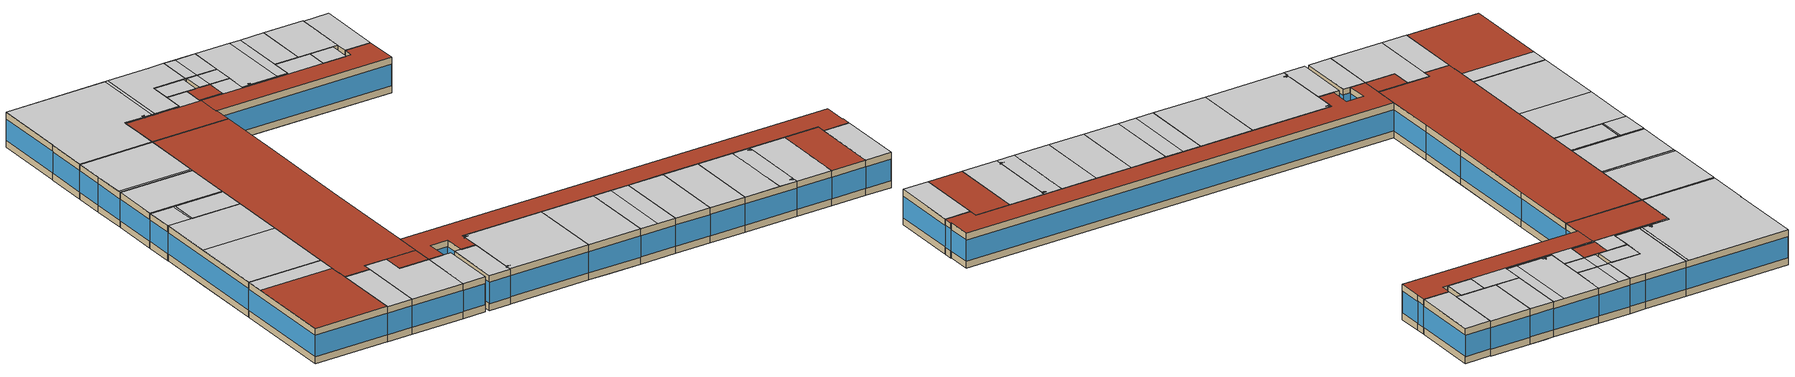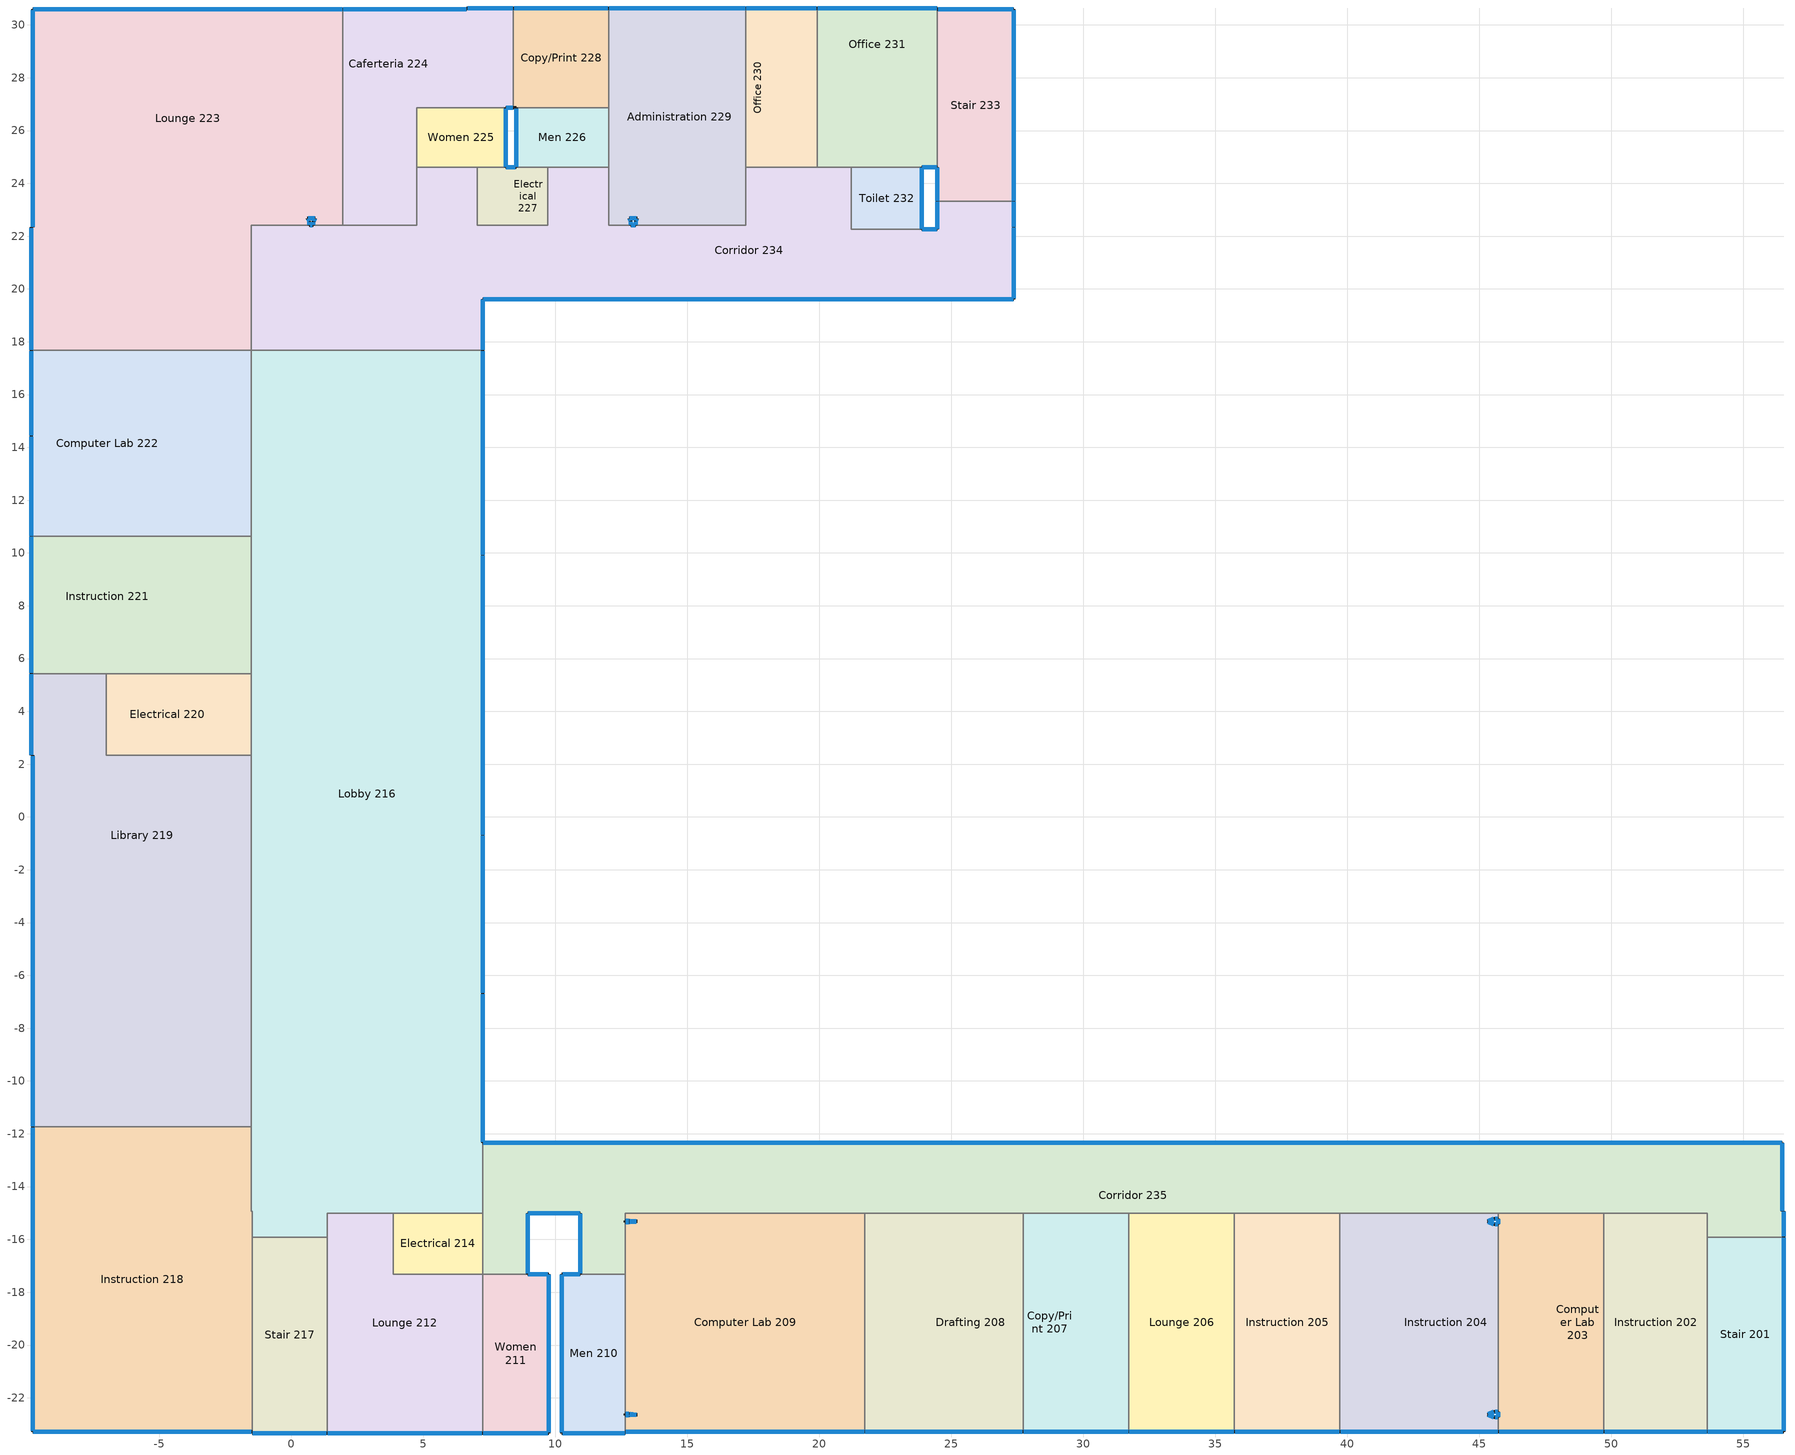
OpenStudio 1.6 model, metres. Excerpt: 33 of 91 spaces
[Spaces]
Stair 201
 floor to Stair 132: 56.52,-15.92 56.52,-23.28 53.63,-23.28 53.63,-15.92 z3.8
 wall outside: 53.63,-23.28 56.52,-23.28 56.52,-15.92 z3.8:7.6
 wall to Instruction 202: 53.63,-15.92 53.63,-23.28 z3.8:7.6
 wall to Corridor 235: 56.52,-15.92 53.63,-15.92 z3.8:7.6
 window: 53.65,-23.28 56.5,-23.28 z4.56:6.88; 56.52,-23.26 56.52,-15.94 z4.56:6.86
 ceiling to Stair 301: 56.52,-23.28 56.52,-15.92 53.63,-15.92 53.63,-23.28 z7.6
Instruction 202
 floor ground: 49.72,-15 53.63,-15 53.63,-15.92 53.63,-23.28 49.72,-23.28 z3.8
 wall outside: 49.72,-23.28 53.63,-23.28 z3.8:7.6
 wall to Corridor 235: 53.63,-15.92 53.63,-15 49.72,-15 z3.8:7.6
 wall to Computer Lab 203: 49.72,-15 49.72,-23.28 z3.8:7.6
 window: 49.74,-23.28 53.6,-23.28 z4.56:6.87
 roof outside: 49.72,-23.28 53.63,-23.28 53.63,-15.92 53.63,-15 49.72,-15 z7.6
Computer Lab 203
 floor to Conference 103: 49.72,-15 49.72,-23.28 47.72,-23.28 47.72,-15 z3.8
 floor to Instruction 104: 47.72,-15 47.72,-23.28 45.72,-23.28 45.72,-15 z3.8
 wall outside: 45.72,-22.53 45.72,-22.74 / 45.72,-15.21 45.72,-15.43 / 45.72,-23.28 49.72,-23.28 z3.8:7.6
 wall to Instruction 204: 45.72,-15.43 45.72,-22.53 / 45.72,-15 45.72,-15.21 / 45.72,-22.74 45.72,-23.28 z3.8:7.6
 wall to Corridor 235: 49.72,-15 45.72,-15 z3.8:7.6
 window: 45.72,-15.24 45.72,-15.4 / 45.72,-22.55 45.72,-22.72 z4.56:7.54; 45.74,-23.28 49.69,-23.28 z4.56:6.87
 ceiling to Instruction 302: 49.72,-23.28 49.72,-15 45.72,-15 45.72,-23.28 z7.6
Instruction 204
 floor to Instruction 104: 45.72,-15 45.72,-15.21 45.56,-15.21 45.31,-15.32 45.56,-15.43 45.72,-15.43 45.72,-22.53 45.56,-22.53 45.31,-22.64 45.56,-22.74 45.72,-22.74 45.72,-23.28 41.72,-23.28 41.72,-15 z3.8
 floor to Instruction 105: 41.72,-15 41.72,-23.28 39.72,-23.28 39.72,-15 z3.8
 wall outside: 45.72,-15.43 45.56,-15.43 45.31,-15.32 45.56,-15.21 45.72,-15.21 / 45.72,-22.74 45.56,-22.74 45.31,-22.64 45.56,-22.53 45.72,-22.53 / 39.72,-23.28 45.72,-23.28 z3.8:7.6
 wall to Instruction 205: 39.72,-15 39.72,-23.28 z3.8:7.6
 wall to Corridor 235: 45.72,-15 39.72,-15 z3.8:7.6
 window: 45.33,-22.63 45.54,-22.54 / 45.54,-15.42 45.33,-15.33 / 45.54,-22.73 45.33,-22.64 / 45.33,-15.31 45.54,-15.22 z4.56:7.36; 45.59,-22.53 45.69,-22.53 / 45.59,-15.21 45.69,-15.21 / 45.69,-15.43 45.59,-15.43 / 45.69,-22.74 45.59,-22.74 z4.16:7.57; 39.74,-23.28 45.69,-23.28 z4.56:6.86
 ceiling to Instruction 303: 43.72,-23.28 43.72,-15 39.72,-15 39.72,-23.28 z7.6
 ceiling to Instruction 302: 45.72,-23.28 45.72,-22.74 45.56,-22.74 45.31,-22.64 45.56,-22.53 45.72,-22.53 45.72,-15.43 45.56,-15.43 45.31,-15.32 45.56,-15.21 45.72,-15.21 45.72,-15 43.72,-15 43.72,-23.28 z7.6
Instruction 205
 floor to Instruction 105: 35.72,-15 39.72,-15 39.72,-23.28 35.72,-23.28 z3.8
 wall outside: 35.72,-23.28 39.72,-23.28 z3.8:7.6
 wall to Corridor 235: 39.72,-15 35.72,-15 z3.8:7.6
 wall to Lounge 206: 35.72,-15 35.72,-23.28 z3.8:7.6
 window: 35.74,-23.28 39.69,-23.28 z4.56:6.87
 ceiling to Instruction 303: 35.72,-23.28 39.72,-23.28 39.72,-15 35.72,-15 z7.6
Corridor 235
 floor to Lobby 102: 7.29,-12.34 7.29,-15 7.24,-15 7.24,-12.34 z3.8
 floor ground: 56.47,-12.34 56.47,-14.93 56.52,-14.93 56.52,-15.92 53.63,-15.92 53.63,-15 12.65,-15 12.65,-17.32 10.95,-17.32 10.95,-15 8.94,-15 8.94,-17.32 7.24,-17.32 7.24,-15 7.29,-15 7.29,-12.34 z3.8
 wall outside: 12.65,-15.35 12.65,-15.29 / 8.94,-17.32 8.94,-15 10.95,-15 10.95,-17.32 / 56.52,-15.92 56.52,-14.93 56.47,-14.93 56.47,-12.34 7.24,-12.34 z3.8:7.6
 wall to Lounge 206: 31.72,-15 35.72,-15 z3.8:7.6
 wall to Copy/Print 207: 27.72,-15 31.72,-15 z3.8:7.6
 wall to Drafting 208: 21.72,-15 27.72,-15 z3.8:7.6
 wall to Computer Lab 209: 12.65,-15.29 12.65,-15 21.72,-15 / 12.65,-17.32 12.65,-15.35 z3.8:7.6
 wall to Men 210: 10.95,-17.32 12.65,-17.32 z3.8:7.6
 wall to Women 211: 7.24,-17.32 8.94,-17.32 z3.8:7.6
 wall to Electrical 214: 7.24,-15 7.24,-17.32 z3.8:7.6
 wall to Lobby 216: 7.24,-12.34 7.24,-15 z3.8:7.6
 window: 56.52,-15.89 56.52,-14.96 z4.56:6.97; 10.95,-15.03 10.95,-17.29 / 8.94,-17.29 8.94,-15.03 / 56.47,-14.91 56.47,-12.36 z4.56:6.89; 56.44,-12.34 7.27,-12.34 z4.56:6.84; 8.97,-15 10.92,-15 z4.56:6.9
 roof outside: 56.52,-15.92 56.52,-14.93 56.47,-14.93 56.47,-12.34 7.24,-12.34 7.24,-15 7.24,-17.32 8.94,-17.32 8.94,-15 10.95,-15 10.95,-17.32 12.65,-17.32 12.65,-15.35 12.65,-15.29 12.65,-15 21.72,-15 27.72,-15 31.72,-15 35.72,-15 39.72,-15 45.72,-15 49.72,-15 53.63,-15 53.63,-15.92 z7.6
Men 210
 floor to Women 109: 10.24,-17.32 10.95,-17.32 12.65,-17.32 12.65,-22.61 12.65,-22.66 12.65,-23.28 12.65,-23.33 10.24,-23.33 z3.8
 wall outside: 10.95,-17.32 10.24,-17.32 10.24,-23.33 12.65,-23.33 12.65,-23.28 / 12.65,-22.66 12.65,-22.61 z3.8:7.6
 wall to Computer Lab 209: 12.65,-22.61 12.65,-17.32 / 12.65,-23.28 12.65,-22.66 z3.8:7.6
 window: 10.92,-17.32 10.27,-17.32 z4.56:7.02; 10.24,-17.34 10.24,-23.31 z4.56:6.86; 10.27,-23.33 12.62,-23.33 z4.56:6.89
 ceiling to Men 307: 10.24,-23.33 12.65,-23.33 12.65,-23.28 12.65,-22.66 12.65,-22.61 12.65,-17.32 10.95,-17.32 10.24,-17.32 z7.6
Women 211
 floor to Men 110: 7.24,-17.32 8.94,-17.32 9.74,-17.32 9.74,-23.33 7.24,-23.33 z3.8
 wall outside: 7.24,-23.33 9.74,-23.33 9.74,-17.32 8.94,-17.32 z3.8:7.6
 wall to Lounge 212: 7.24,-17.32 7.24,-23.33 z3.8:7.6
 window: 7.27,-23.33 9.72,-23.33 z4.56:6.89; 9.72,-17.32 8.97,-17.32 z4.56:7; 9.74,-23.31 9.74,-17.34 z4.56:6.86
 ceiling to Women 308: 7.24,-23.33 9.74,-23.33 9.74,-17.32 8.94,-17.32 7.24,-17.32 z7.6
Lounge 212
 floor to Lounge 111: 1.35,-15.92 1.35,-15 3.85,-15 3.85,-17.32 7.24,-17.32 7.24,-23.33 1.35,-23.33 z3.8
 wall outside: 1.35,-23.33 7.24,-23.33 z3.8:7.6
 wall to Lobby 216: 3.85,-15 1.35,-15 1.35,-15.92 z3.8:7.6
 wall to Electrical 214: 7.24,-17.32 3.85,-17.32 3.85,-15 z3.8:7.6
 wall to Stair 217: 1.35,-15.92 1.35,-23.33 z3.8:7.6
 window: 1.38,-23.33 7.22,-23.33 z4.56:6.86
 ceiling to Lounge 309: 1.35,-23.33 7.24,-23.33 7.24,-17.32 3.85,-17.32 3.85,-15 1.35,-15 1.35,-15.92 z7.6
Electrical 214
 floor ground: 7.24,-17.32 3.85,-17.32 3.85,-15 7.24,-15 z3.8
 wall to Lobby 216: 7.24,-15 3.85,-15 z3.8:7.6
 roof outside: 7.24,-15 3.85,-15 3.85,-17.32 7.24,-17.32 z7.6
Lobby 216
 floor to Lobby 102: 7.24,17.67 7.24,-15 1.35,-15 1.35,-15.92 -1.49,-15.92 -1.49,-14.93 -1.52,-14.93 -1.52,17.67 z3.8
 wall outside: 7.24,-12.34 7.24,-6.68 7.24,-0.69 7.24,9.91 7.24,17.67 z3.8:7.6
 wall to Stair 217: -1.49,-15.92 1.35,-15.92 z3.8:7.6
 wall to Instruction 218: -1.52,-11.74 -1.52,-14.93 -1.49,-14.93 -1.49,-15.92 z3.8:7.6
 wall to Library 219: -1.52,2.33 -1.52,-11.74 z3.8:7.6
 wall to Electrical 220: -1.52,5.43 -1.52,2.33 z3.8:7.6
 wall to Instruction 221: -1.52,10.63 -1.52,5.43 z3.8:7.6
 wall to Computer Lab 222: -1.52,17.67 -1.52,10.63 z3.8:7.6
 wall to Corridor 234: 7.24,17.67 6.45,17.67 -1.52,17.67 z3.8:7.6
 window: 7.24,-6.66 7.24,-0.71 / 7.24,-12.31 7.24,-6.71 / 7.24,9.94 7.24,17.65 z4.56:6.86; 7.24,-0.66 7.24,9.89 z4.56:6.85
 roof outside: 7.24,-12.34 7.24,-6.68 7.24,-0.69 7.24,9.91 7.24,17.67 6.45,17.67 -1.52,17.67 -1.52,10.63 -1.52,5.43 -1.52,2.33 -1.52,-11.74 -1.52,-14.93 -1.49,-14.93 -1.49,-15.92 1.35,-15.92 1.35,-15 3.85,-15 7.24,-15 z7.6
Stair 217
 floor to Stair 114: 1.35,-15.92 1.35,-23.33 -1.49,-23.33 -1.49,-23.28 -1.49,-15.92 z3.8
 wall outside: -1.49,-23.28 -1.49,-23.33 1.35,-23.33 z3.8:7.6
 wall to Instruction 218: -1.49,-15.92 -1.49,-23.28 z3.8:7.6
 window: -1.46,-23.33 1.33,-23.33 z4.56:6.88
 ceiling to Stair 312: -1.49,-15.92 -1.49,-23.28 -1.49,-23.33 1.35,-23.33 1.35,-15.92 z7.6
Instruction 218
 floor to Instruction 115: -1.52,-11.74 -1.52,-14.93 -1.49,-14.93 -1.49,-23.28 -9.8,-23.28 -9.8,-11.74 z3.8
 wall outside: -9.8,-11.74 -9.8,-23.28 -1.49,-23.28 z3.8:7.6
 wall to Library 219: -1.52,-11.74 -9.8,-11.74 z3.8:7.6
 window: -9.77,-23.28 -1.51,-23.28 z4.56:6.86; -9.8,-11.76 -9.8,-23.26 z4.56:6.85
 ceiling to Instruction 314: -1.52,-13.74 -1.52,-11.74 -9.8,-11.74 -9.8,-13.74 z7.6
 roof outside: -1.49,-23.28 -1.49,-14.93 -1.52,-14.93 -1.52,-13.74 -9.8,-13.74 -9.8,-23.28 z7.6
Library 219
 floor to Sprinkler 119: -7.1,5.43 -7.1,2.33 -9.85,2.33 -9.85,5.43 z3.8
 floor to Electrical 118: -7.02,5.43 -7.02,2.33 -7.1,2.33 -7.1,5.43 z3.8
 floor to Conference 116: -9.8,-3.74 -1.52,-3.74 -1.52,-7.74 -9.8,-7.74 z3.8
 floor to Instruction 115: -1.52,-7.74 -1.52,-11.74 -9.8,-11.74 -9.8,-7.74 z3.8
 floor ground: -1.52,2.33 -1.52,-3.74 -9.8,-3.74 -9.8,2.33 z3.8
 wall outside: -9.85,5.43 -9.85,2.33 -9.8,2.33 -9.8,-11.74 z3.8:7.6
 wall to Electrical 220: -1.52,2.33 -7.02,2.33 -7.02,5.43 z3.8:7.6
 wall to Instruction 221: -7.02,5.43 -9.85,5.43 z3.8:7.6
 window: -9.85,5.4 -9.85,2.36 z4.56:6.88; -9.8,2.3 -9.8,-11.71 z4.56:6.85
 ceiling to Instruction 314: -1.52,-11.74 -1.52,-3.74 -9.8,-3.74 -9.8,-11.74 z7.6
 ceiling to Media Review 319: -7.02,5.33 -7.02,5.43 -9.85,5.43 -9.85,5.33 z7.6
 ceiling to Instruction 315: -1.52,-3.74 -1.52,2.33 -9.8,2.33 -9.8,-3.74 z7.6
 ceiling to Storage 316: -7.22,2.33 -7.22,5.33 -9.85,5.33 -9.85,2.33 z7.6
 ceiling to Electrical 317: -7.02,2.33 -7.02,5.33 -7.22,5.33 -7.22,2.33 z7.6
Electrical 220
 floor to Lobby 102: -1.52,4.33 -1.52,2.33 -2.4,2.33 -2.4,4.33 z3.8
 floor to Electrical 118: -1.52,5.43 -1.52,4.33 -2.4,4.33 -2.4,2.33 -7.02,2.33 -7.02,5.43 z3.8
 wall to Instruction 221: -1.52,5.43 -7.02,5.43 z3.8:7.6
 ceiling to Media Review 319: -1.52,5.33 -1.52,5.43 -7.02,5.43 -7.02,5.33 z7.6
 ceiling to Electrical 317: -1.52,2.33 -1.52,5.33 -7.02,5.33 -7.02,2.33 z7.6
Instruction 221
 floor to Vest. 101: -1.52,10.63 -1.52,6.07 -4.09,6.07 -4.09,10.63 z3.8
 floor to Sprinkler 119: -9.85,6.07 -7.1,6.07 -7.1,5.43 -9.85,5.43 z3.8
 floor to Electrical 118: -7.1,6.07 -1.52,6.07 -1.52,5.43 -7.1,5.43 z3.8
 floor ground: -4.09,10.63 -4.09,6.07 -7.1,6.07 -9.85,6.07 -9.85,10.63 z3.8
 wall outside: -9.85,10.63 -9.85,5.43 z3.8:7.6
 wall to Computer Lab 222: -1.52,10.63 -9.85,10.63 z3.8:7.6
 window: -9.85,10.6 -9.85,5.46 z4.56:6.86
 ceiling to Media Review 319: -1.52,5.43 -1.52,6.73 -1.52,10.63 -9.85,10.63 -9.85,5.43 z7.6
Computer Lab 222
 floor to Vest. 101: -1.52,17.67 -1.52,10.63 -4.09,10.63 -4.09,17.67 z3.8
 floor ground: -4.09,17.67 -4.09,10.63 -9.85,10.63 -9.85,17.67 z3.8
 wall outside: -9.85,17.67 -9.85,14.43 -9.85,10.63 z3.8:7.6
 wall to Lounge 223: -1.52,17.67 -9.85,17.67 z3.8:7.6
 window: -9.85,14.4 -9.85,10.66 z4.56:6.87; -9.85,17.65 -9.85,14.46 z4.56:6.88
 ceiling to Media Review 320: -1.52,10.93 -1.52,17.56 -9.85,17.56 -9.85,14.43 -9.85,10.93 z7.6
 ceiling to Media Review 319: -1.52,10.63 -1.52,10.93 -9.85,10.93 -9.85,10.63 z7.6
 ceiling to Open Office 321: -1.52,17.56 -1.52,17.67 -9.85,17.67 -9.85,17.56 z7.6
Lounge 223
 floor to Vest. 101: -1.52,22.33 -1.52,17.67 -4.09,17.67 -4.09,22.33 z3.8
 floor to Cafeteria 121: 1.94,30.59 1.94,25.42 -4.09,22.33 -9.8,22.33 -9.8,30.59 z3.8; 1.94,23.18 1.94,22.41 0.83,22.41 0.83,22.55 0.9,22.68 0.6,22.68 0.68,22.55 0.68,22.41 -0.83,22.41 z3.8; 1.94,24.83 1.94,23.57 -1.17,22.41 -1.41,22.41 z3.8; 1.94,25.42 1.94,24.83 -1.41,22.41 -1.52,22.41 -1.52,22.33 -4.09,22.33 z3.8; 1.94,23.57 1.94,23.18 -0.83,22.41 -1.17,22.41 z3.8
 floor ground: -4.09,22.33 -4.09,17.67 -9.85,17.67 -9.85,22.33 -9.8,22.33 z3.8
 wall outside: 0.68,22.41 0.68,22.55 0.6,22.68 0.9,22.68 0.83,22.55 0.83,22.41 / 1.94,30.59 -9.8,30.59 -9.8,22.33 -9.85,22.33 -9.85,17.67 z3.8:7.6
 wall to Caferteria 224: 1.94,22.41 1.94,28.31 1.94,30.59 z3.8:7.6
 wall to Corridor 234: 0.83,22.41 1.94,22.41 / -1.52,17.67 -1.52,22.41 0.68,22.41 z3.8:7.6
 window: 0.68,22.43 0.68,22.52 / 0.83,22.52 0.83,22.43 z3.96:7.57; 0.63,22.68 0.88,22.68 z4.56:7.31; 0.89,22.66 0.84,22.57 / 0.67,22.57 0.62,22.66 z4.18:7.57; -9.85,22.31 -9.85,17.7 z4.56:6.87; -9.8,30.56 -9.8,22.36 z4.56:6.86; 1.92,30.59 -9.77,30.59 z4.56:6.85
 ceiling to Administration 322: 1.94,22.41 1.94,30.59 1.65,30.59 1.65,22.41 z7.6
 ceiling to Open Office 321: -1.52,17.67 -1.52,22.41 0.68,22.41 0.68,22.55 0.6,22.68 0.9,22.68 0.83,22.55 0.83,22.41 1.65,22.41 1.65,30.59 -9.8,30.59 -9.8,22.33 -9.85,22.33 -9.85,17.67 z7.6
Caferteria 224
 floor to Cafeteria 121: 8.22,30.64 8.11,26.86 4.74,26.86 6.65,30.59 z3.8; 8.22,30.64 6.65,30.59 6.65,30.64 z3.8; 8.22,30.64 8.22,26.86 8.11,26.86 z3.8; 4.74,24.61 4.74,23.97 1.94,23.18 1.94,23.57 z3.8; 6.65,30.59 4.74,26.86 1.94,25.42 1.94,30.59 z3.8; 4.74,23.97 4.74,22.41 1.94,22.41 1.94,23.18 z3.8; 4.74,26.86 4.74,24.61 1.94,23.57 1.94,24.83 z3.8; 4.74,26.86 1.94,24.83 1.94,25.42 z3.8
 floor to Prep/Dish 122: 8.41,30.64 8.41,26.86 8.22,26.86 8.22,30.64 z3.8
 wall outside: 8.11,26.86 8.41,26.86 / 8.41,30.64 6.65,30.64 6.65,30.59 1.94,30.59 z3.8:7.6
 wall to Women 225: 4.74,24.61 4.74,26.86 8.11,26.86 z3.8:7.6
 wall to Corridor 234: 1.94,22.41 4.74,22.41 4.74,24.61 z3.8:7.6
 wall to Copy/Print 228: 8.41,26.86 8.41,30.64 z3.8:7.6
 window: 6.62,30.59 1.97,30.59 z4.56:6.87; 8.14,26.86 8.39,26.86 z4.56:7.31; 8.39,30.64 6.67,30.64 z4.56:6.91
 ceiling to Administration 322: 4.74,22.41 4.74,26.86 8.41,26.86 8.41,30.64 6.65,30.64 6.65,30.59 1.94,30.59 1.94,22.41 z7.6
Women 225
 floor to Cafeteria 121: 8.11,26.86 8.11,24.61 4.74,24.61 4.74,26.86 z3.8
 wall outside: 8.11,24.61 8.11,26.86 z3.8:7.6
 wall to Electrical 227: 7.04,24.61 8.11,24.61 z3.8:7.6
 wall to Corridor 234: 4.74,24.61 7.04,24.61 z3.8:7.6
 window: 8.11,24.63 8.11,26.83 z4.56:6.89
 ceiling to Administration 322: 8.11,24.61 8.11,26.86 4.74,26.86 4.74,24.61 7.04,24.61 z7.6
Men 226
 floor to Prep/Dish 122: 12.01,26.86 12.01,24.61 8.51,24.61 8.51,26.86 z3.8
 wall outside: 8.51,26.86 8.51,24.61 z3.8:7.6
 wall to Electrical 227: 8.51,24.61 9.71,24.61 z3.8:7.6
 wall to Copy/Print 228: 12.01,26.86 8.51,26.86 z3.8:7.6
 wall to Administration 229: 12.01,24.61 12.01,26.86 z3.8:7.6
 wall to Corridor 234: 9.71,24.61 12.01,24.61 z3.8:7.6
 window: 8.51,26.83 8.51,24.63 z4.56:6.89
 ceiling to Administration 322: 9.71,24.61 9.71,26.86 8.51,26.86 8.51,24.61 z7.6
 ceiling to Advisors 324: 12.01,24.61 12.01,26.86 9.71,26.86 9.71,24.61 z7.6
Electrical 227
 floor to Cafeteria 121: 8.11,24.61 8.22,22.41 7.04,22.41 7.04,24.61 z3.8; 8.22,24.61 8.22,22.41 8.11,24.61 z3.8
 floor to Dry Storage 124: 9.71,24.61 9.71,22.41 8.22,22.41 8.22,24.61 z3.8
 wall outside: 8.51,24.61 8.11,24.61 z3.8:7.6
 wall to Corridor 234: 7.04,24.61 7.04,22.41 9.71,22.41 9.71,24.61 z3.8:7.6
 window: 8.49,24.61 8.14,24.61 z4.56:7.17
 roof outside: 7.04,24.61 7.04,22.41 9.71,22.41 9.71,24.61 8.51,24.61 8.11,24.61 z7.6
Copy/Print 228
 floor to Prep/Dish 122: 12.01,30.64 12.01,26.86 8.41,26.86 8.41,30.64 z3.8
 wall outside: 8.41,26.86 8.51,26.86 / 12.01,30.64 8.41,30.64 z3.8:7.6
 wall to Administration 229: 12.01,26.86 12.01,30.64 z3.8:7.6
 window: 11.99,30.64 8.44,30.64 z4.56:6.87
 ceiling to Administration 322: 9.71,26.86 9.71,30.64 8.41,30.64 8.41,26.86 z7.6
 ceiling to Advisors 324: 12.01,26.86 12.01,30.64 9.71,30.64 9.71,26.86 z7.6
Administration 229
 floor to Conference 123: 17.21,30.64 17.21,22.41 14.92,22.41 14.92,24.61 12.18,24.61 12.18,30.64 z3.8
 floor to Electrical 125: 14.92,24.61 14.92,22.41 13.04,22.41 13.04,22.56 13.1,22.68 12.8,22.68 12.85,22.56 12.85,22.41 12.18,22.41 12.18,24.61 z3.8
 floor to Prep/Dish 122: 12.18,30.64 12.18,24.61 12.01,24.61 12.01,26.86 12.01,30.64 z3.8
 floor to Dry Storage 124: 12.18,24.61 12.18,22.41 12.01,22.41 12.01,24.61 z3.8
 wall outside: 12.85,22.41 12.85,22.56 12.8,22.68 13.1,22.68 13.04,22.56 13.04,22.41 / 17.21,30.64 12.01,30.64 z3.8:7.6
 wall to Corridor 234: 13.04,22.41 17.21,22.41 17.21,24.61 / 12.01,24.61 12.01,22.41 12.85,22.41 z3.8:7.6
 wall to Office 230: 17.21,24.61 17.21,30.64 z3.8:7.6
 window: 12.82,22.68 13.07,22.68 z4.56:7.31; 17.19,30.64 12.04,30.64 z4.56:6.86; 12.84,22.58 12.81,22.66 / 13.09,22.66 13.05,22.58 z3.83:7.57; 13.04,22.54 13.04,22.43 / 12.85,22.43 12.85,22.54 z4.16:7.57
 ceiling to Conference 325: 17.21,22.41 17.21,30.64 16.01,30.64 16.01,22.41 z7.6
 ceiling to Advisors 324: 16.01,22.41 16.01,30.64 12.01,30.64 12.01,22.41 12.85,22.41 12.85,22.56 12.8,22.68 13.1,22.68 13.04,22.56 13.04,22.41 z7.6
Office 230
 floor to Conference 123: 18.2,30.64 18.2,24.61 17.21,24.61 17.21,30.64 z3.8
 floor to Office 127: 19.91,30.64 19.91,27.89 18.2,27.89 18.2,30.64 z3.8
 floor to Admin 126: 19.91,27.89 19.91,24.61 18.2,24.61 18.2,27.89 z3.8
 wall outside: 19.91,30.64 17.21,30.64 z3.8:7.6
 wall to Corridor 234: 17.21,24.61 19.91,24.61 z3.8:7.6
 wall to Office 231: 19.91,24.61 19.91,30.64 z3.8:7.6
 window: 19.89,30.64 17.24,30.64 z4.56:6.89
 ceiling to Conference 325: 19.91,30.64 17.21,30.64 17.21,24.61 19.91,24.61 z7.6
Office 231
 floor to Office 127: 24.47,30.64 24.47,27.89 19.91,27.89 19.91,30.64 z3.8
 floor to Storage 128: 24.47,27.89 24.47,24.61 21.21,24.61 21.21,27.89 z3.8
 floor to Admin 126: 21.21,27.89 21.21,24.61 19.91,24.61 19.91,27.89 z3.8
 wall outside: 23.87,24.61 24.47,24.61 / 24.47,30.59 24.47,30.64 19.91,30.64 z3.8:7.6
 wall to Stair 233: 24.47,24.61 24.47,30.59 z3.8:7.6
 wall to Toilet 232: 21.21,24.61 23.87,24.61 z3.8:7.6
 wall to Corridor 234: 19.91,24.61 21.21,24.61 z3.8:7.6
 window: 24.44,30.64 19.94,30.64 z4.56:6.87; 23.89,24.61 24.44,24.61 z4.56:7.05
 ceiling to Conference 325: 24.47,24.61 24.47,30.64 19.91,30.64 19.91,24.61 z7.6
Toilet 232
 floor to Toilet 129: 21.21,24.61 23.87,24.61 23.87,22.26 21.21,22.26 z3.8
 wall outside: 23.87,22.26 23.87,24.61 z3.8:7.6
 wall to Corridor 234: 21.21,24.61 21.21,22.26 23.87,22.26 z3.8:7.6
 window: 23.87,22.28 23.87,24.58 z4.56:6.89
 ceiling to Toilet 326: 21.21,22.26 23.87,22.26 23.87,24.61 21.21,24.61 z7.6
Stair 233
 floor to Stair 130: 27.36,30.59 27.36,23.32 24.47,23.32 24.47,30.59 z3.8
 wall outside: 27.36,23.32 27.36,30.59 24.47,30.59 / 24.47,24.61 24.47,23.32 z3.8:7.6
 wall to Corridor 234: 24.47,23.32 27.36,23.32 z3.8:7.6
 window: 27.36,23.35 27.36,30.56 z4.56:6.86; 24.47,24.58 24.47,23.35 z4.56:6.94; 27.33,30.59 24.49,30.59 z4.56:6.88
 ceiling to Stair 327: 24.47,30.59 24.47,24.61 24.47,23.32 27.36,23.32 27.36,30.59 z7.6
Corridor 234
 floor to Conference 123: 18.2,24.61 18.2,22.26 14.92,22.26 14.92,22.41 17.21,22.41 17.21,24.61 z3.8
 floor to Lobby 102: -1.38,22.33 -1.38,22.26 7.29,22.26 7.29,19.62 7.24,19.62 7.24,17.67 -1.52,17.67 -1.52,22.33 z3.8
 floor to Corridor 131: 27.36,23.32 27.36,19.62 7.29,19.62 7.29,22.26 18.2,22.26 24.47,22.26 24.47,23.32 z3.8
 floor to Admin 126: 21.21,24.61 21.21,22.26 18.2,22.26 18.2,24.61 z3.8
 floor to Electrical 125: 14.92,22.41 14.92,22.26 12.18,22.26 12.18,22.41 z3.8
 floor to Cafeteria 121: 7.04,24.61 7.04,22.41 8.22,22.41 8.22,22.26 -1.38,22.26 -0.83,22.41 4.74,22.41 4.74,23.97 z3.8; 7.04,24.61 7.03,24.6 4.74,23.97 4.74,24.61 z3.8; -1.17,22.41 -1.38,22.33 -1.52,22.33 -1.41,22.41 z3.8; -1.41,22.41 -1.52,22.33 -1.52,22.41 z3.8; -0.83,22.41 -1.38,22.26 -1.38,22.33 -1.17,22.41 z3.8
 floor to Dry Storage 124: 12.01,24.61 12.01,22.41 12.18,22.41 12.18,22.26 8.22,22.26 8.22,22.41 9.71,22.41 9.71,24.61 z3.8
 wall outside: 7.24,17.67 7.24,19.62 27.36,19.62 27.36,22.34 27.36,23.32 / 0.83,22.41 0.68,22.41 / 13.04,22.41 12.85,22.41 / 24.47,23.32 24.47,22.26 23.87,22.26 z3.8:7.6
 window: 7.24,17.7 7.24,19.59 z4.56:6.9; 13.01,22.41 12.88,22.41 z4.45:7.57; 7.27,19.62 27.33,19.62 z4.56:6.85; 27.36,19.64 27.36,22.31 z4.56:6.89; 24.44,22.26 23.89,22.26 z4.56:7.05; 0.8,22.41 0.71,22.41 z4.01:7.57; 27.36,22.36 27.36,23.3 z4.56:6.97; 24.47,23.3 24.47,22.28 z4.56:6.96
 ceiling to Administration 322: 7.04,22.26 7.04,24.61 4.74,24.61 4.74,22.41 1.65,22.41 1.65,22.26 z7.6
 ceiling to Corridor 328: 7.24,19.62 7.17,19.69 7.17,19.62 z7.6
 ceiling to Conference 325: 21.21,22.26 21.21,24.61 17.21,24.61 17.21,22.41 16.01,22.41 16.01,22.26 z7.6
 ceiling to Open Office 321: 1.65,22.26 1.65,22.41 -1.52,22.41 -1.52,22.26 z7.6
 ceiling to Electrical 323: 9.71,22.26 9.71,22.41 7.04,22.41 7.04,22.26 7.17,22.26 z7.6
 ceiling to Advisors 324: 16.01,22.26 16.01,22.41 12.01,22.41 12.01,24.61 9.71,24.61 9.71,22.26 z7.6
 roof outside: 27.36,19.62 27.36,23.32 24.47,23.32 24.47,22.26 9.71,22.26 7.17,22.26 7.17,19.69 7.24,19.62 z7.6; 7.24,17.67 7.24,19.62 7.17,19.62 7.17,22.26 -1.52,22.26 -1.52,17.67 z7.6
Lounge 206
 floor to Instruction 105: 35.72,-15 35.72,-23.28 31.72,-23.28 31.72,-15 z3.8
 wall outside: 31.72,-23.28 35.72,-23.28 z3.8:7.6
 wall to Copy/Print 207: 31.72,-15 31.72,-23.28 z3.8:7.6
 window: 31.74,-23.28 35.69,-23.28 z4.56:6.87
 ceiling to Instruction 304: 35.72,-23.28 35.72,-15 31.72,-15 31.72,-23.28 z7.6
Copy/Print 207
 floor to Instruction 106: 29.72,-15 29.72,-23.28 27.72,-23.28 27.72,-15 z3.8
 floor to Instruction 105: 31.72,-15 31.72,-23.28 29.72,-23.28 29.72,-15 z3.8
 wall outside: 27.72,-23.28 31.72,-23.28 z3.8:7.6
 wall to Drafting 208: 27.72,-15 27.72,-23.28 z3.8:7.6
 window: 27.74,-23.28 31.69,-23.28 z4.56:6.87
 ceiling to Instruction 304: 31.72,-23.28 31.72,-15 29.72,-15 29.72,-23.28 z7.6
 ceiling to Instruction 305: 29.72,-23.28 29.72,-15 27.72,-15 27.72,-23.28 z7.6
Drafting 208
 floor to Instruction 106: 27.72,-15 27.72,-23.28 23.72,-23.28 23.72,-15 z3.8
 floor to Instruction 108: 23.72,-15 23.72,-23.28 21.72,-23.28 21.72,-15 z3.8
 wall outside: 21.72,-23.28 27.72,-23.28 z3.8:7.6
 wall to Computer Lab 209: 21.72,-15 21.72,-23.28 z3.8:7.6
 window: 21.74,-23.28 27.69,-23.28 z4.56:6.86
 ceiling to Instruction 305: 21.72,-23.28 27.72,-23.28 27.72,-15 21.72,-15 z7.6
Computer Lab 209
 floor to Instruction 108: 21.72,-15 21.72,-23.28 12.65,-23.28 12.65,-22.66 12.8,-22.66 13.1,-22.64 12.8,-22.61 12.65,-22.61 12.65,-15.35 12.8,-15.35 13.1,-15.32 12.8,-15.29 12.65,-15.29 12.65,-15 z3.8
 wall outside: 12.65,-23.28 21.72,-23.28 / 12.65,-22.61 12.8,-22.61 13.1,-22.64 12.8,-22.66 12.65,-22.66 / 12.65,-15.29 12.8,-15.29 13.1,-15.32 12.8,-15.35 12.65,-15.35 z3.8:7.6
 window: 12.77,-22.66 12.67,-22.66 / 12.77,-15.35 12.67,-15.35 / 12.67,-22.61 12.77,-22.61 / 12.67,-15.29 12.77,-15.29 z4.16:7.57; 13.07,-22.64 12.83,-22.66 / 12.83,-15.29 13.07,-15.32 / 13.07,-15.32 12.83,-15.35 / 12.83,-22.61 13.07,-22.63 z4.56:7.31; 12.67,-23.28 21.69,-23.28 z4.56:6.85
 ceiling to Instruction 306: 12.65,-15.29 12.8,-15.29 13.1,-15.32 12.8,-15.35 12.65,-15.35 12.65,-17.32 12.65,-22.61 12.8,-22.61 13.1,-22.64 12.8,-22.66 12.65,-22.66 12.65,-23.28 21.72,-23.28 21.72,-15 12.65,-15 z7.6
[Building]
Project Name: Space Type=189.1-2009 - Office - OpenOffice - CZ4-8; Default Construction Set=189.1-2009 - CZ5 - Office
[Material] Thermal Absorptance=0.9
Name | Roughness | Thickness {m} | Conductivity {W/m-K} | Density {kg/m3} | Specific Heat {J/kg-K} | Solar Absorptance | Visible Absorptance
1/2IN Gypsum | Smooth | 0.0127 | 0.16 | 784.9 | 830 | 0.4 | 0.4
Roof Membrane | VeryRough | 0.0095 | 0.16 | 1121.29 | 1460 | 0.7 | 0.7
Metal Decking | MediumSmooth | 0.0015 | 45.006 | 7680 | 418.4 | 0.6 | 0.6
Roof Insulation [21] | MediumRough | 0.2105 | 0.049 | 265 | 836.8 | 0.7 | 0.7
1IN Stucco | Smooth | 0.0253 | 0.6918 | 1858 | 837 | 0.92 | 0.92
8IN Concrete HW | MediumRough | 0.2033 | 1.7296 | 2243 | 837 | 0.65 | 0.65
Wall Insulation [40] | MediumRough | 0.0794 | 0.0432 | 91 | 837 | 0.5 | 0.5
MAT-CC05 4 HW CONCRETE | Rough | 0.1016 | 1.311 | 2240 | 836.8 | 0.85 | 0.85
F08 Metal surface | Smooth | 0.0008 | 45.28 | 7824 | 500 | 0.7 | 0.7
I01 25mm insulation board | MediumRough | 0.0254 | 0.03 | 43 | 1210 | 0.6 | 0.6
M11 100mm lightweight concrete | MediumRough | 0.1016 | 0.53 | 1280 | 840 | 0.5 | 0.5
F16 Acoustic tile | MediumSmooth | 0.0191 | 0.06 | 368 | 590 | 0.3 | 0.3
G05 25mm wood | MediumSmooth | 0.0254 | 0.15 | 608 | 1630 | 0.5 | 0.5
G01a 19mm gypsum board | MediumSmooth | 0.019 | 0.16 | 800 | 1090 | 0.4 | 0.4
[Construction]
ASHRAE 189.1-2009 ExtRoof IEAD ClimateZone 2-5: Roof Membrane, Roof Insulation [21], Metal Decking
ASHRAE 189.1-2009 ExtWall Mass ClimateZone 5: 1IN Stucco, 8IN Concrete HW, Wall Insulation [40], 1/2IN Gypsum
ASHRAE 189.1-2009 ExtWindow ClimateZone 4-5: Theoretical Glass [207]
ExtSlabCarpet 4in ClimateZone 1-8: MAT-CC05 4 HW CONCRETE, CP02 CARPET PAD
Exterior Door: F08 Metal surface, I01 25mm insulation board
Interior Ceiling: M11 100mm lightweight concrete, F05 Ceiling air space resistance, F16 Acoustic tile
Interior Door; Interior Partition: G05 25mm wood
Interior Floor: F16 Acoustic tile, F05 Ceiling air space resistance, M11 100mm lightweight concrete
Interior Wall: G01a 19mm gypsum board, F04 Wall air space resistance, G01a 19mm gypsum board
Interior Window: Clear 3mm
[WindowMaterial:Glazing] Optical Data Type=SpectralAverage; Thickness {m}=0.003; Back Side Solar Reflectance at Normal Incidence=0; Back Side Visible Reflectance at Normal Incidence=0; Infrared Transmittance at Normal Incidence=0; Dirt Correction Factor for Solar and Visible Transmittance=1; Solar Diffusing=No
Name | Solar Transmittance at Normal Incidence | Front Side Solar Reflectance at Normal Incidence | Visible Transmittance at Normal Incidence | Front Side Visible Reflectance at Normal Incidence | Front Side Infrared Hemispherical Emissivity | Back Side Infrared Hemispherical Emissivity | Conductivity {W/m-K}
Theoretical Glass [207] | 0.3311 | 0.6189 | 0.44 | 0.51 | 0.9 | 0.9 | 0.0133
Clear 3mm | 0.837 | 0.075 | 0.898 | 0.081 | 0.84 | 0.84 | 0.9
[Material:NoMass]
CP02 CARPET PAD: Roughness=Smooth; Thermal Resistance {m2-K/W}=0.1; Thermal Absorptance=0.9; Solar Absorptance=0.8; Visible Absorptance=0.8
[Material:AirGap]
Name | Thermal Resistance {m2-K/W}
F05 Ceiling air space resistance | 0.18
F04 Wall air space resistance | 0.15
[DefaultConstructionSet]
189.1-2009 - CZ5 - Office: Default Exterior Surface Constructions=Default Surface Constructions 13; Default Interior Surface Constructions=Default Surface Constructions 14; Default Ground Contact Surface Constructions=Default Surface Constructions 15; Default Exterior SubSurface Constructions=Default Sub Surface Constructions 9; Default Interior SubSurface Constructions=Default Sub Surface Constructions 10; Interior Partition Construction=Interior Partition
[DefaultSurfaceConstructions]
Name | Floor Construction | Wall Construction | Roof Ceiling Construction
Default Surface Constructions 13 | ExtSlabCarpet 4in ClimateZone 1-8 | ASHRAE 189.1-2009 ExtWall Mass ClimateZone 5 | ASHRAE 189.1-2009 ExtRoof IEAD ClimateZone 2-5
Default Surface Constructions 14 | Interior Floor | Interior Wall | Interior Ceiling
Default Surface Constructions 15 | ExtSlabCarpet 4in ClimateZone 1-8 | ExtSlabCarpet 4in ClimateZone 1-8 | ExtSlabCarpet 4in ClimateZone 1-8
[DefaultSubSurfaceConstructions]
Name | Fixed Window Construction | Operable Window Construction | Door Construction | Tubular Daylight Dome Construction | Tubular Daylight Diffuser Construction
Default Sub Surface Constructions 9 | ASHRAE 189.1-2009 ExtWindow ClimateZone 4-5 | ASHRAE 189.1-2009 ExtWindow ClimateZone 4-5 | Exterior Door | Interior Window | Interior Window
Default Sub Surface Constructions 10 | Interior Window | Interior Window | Interior Door
[ElectricEquipment:Definition]
189.1-2009 - Office - OpenOffice - CZ4-8 Electric Equipment Definition: Design Level Calculation Method=Watts/Area; Watts per Space Floor Area {W/m2}=7.64238
[Lights:Definition]
189.1-2009 - Office - OpenOffice - CZ4-8 Lights Definition: Design Level Calculation Method=Watts/Area; Watts per Space Floor Area {W/m2}=10.6563
[People:Definition]
189.1-2009 - Office - OpenOffice - CZ4-8 People Definition: Number of People Calculation Method=People/Area; People per Space Floor Area {person/m2}=0.0565105; Fraction Radiant=0.3
[SpaceType]
189.1-2009 - Office - OpenOffice - CZ4-8: Default Schedule Set=189.1-2009 - Office - OpenOffice - CZ4-8 Schedule Set; Design Specification Outdoor Air Object=189.1-2009 - Office - OpenOffice - CZ4-8 Ventilation; Standards Building Type=Office; Standards Space Type=OpenOffice
[DefaultScheduleSet]
189.1-2009 - Office - OpenOffice - CZ4-8 Schedule Set: Number of People Schedule=Office Work Occ; People Activity Level Schedule=Office Activity; Lighting Schedule=Office Bldg Light; Electric Equipment Schedule=Office Bldg Equip; Infiltration Schedule=Office Infil Quarter On
[Lights]
189.1-2009 - Office - OpenOffice - CZ4-8 Lights: Lights Definition=189.1-2009 - Office - OpenOffice - CZ4-8 Lights Definition; Space or SpaceType=189.1-2009 - Office - OpenOffice - CZ4-8
[DesignSpecification:OutdoorAir]
189.1-2009 - Office - OpenOffice - CZ4-8 Ventilation: Outdoor Air Method=Sum; Outdoor Air Flow per Person {m3/s-person}=0.00943895
[People]
189.1-2009 - Office - OpenOffice - CZ4-8 People: People Definition=189.1-2009 - Office - OpenOffice - CZ4-8 People Definition; Space or SpaceType=189.1-2009 - Office - OpenOffice - CZ4-8
[SpaceInfiltration:DesignFlowRate]
189.1-2009 - Office - OpenOffice - CZ4-8 Infiltration: Space or SpaceType=189.1-2009 - Office - OpenOffice - CZ4-8; Design Flow Rate Calculation Method=Flow/ExteriorArea; Flow per Exterior Surface Area {m3/s-m2}=0.000226568
[ElectricEquipment]
189.1-2009 - Office - OpenOffice - CZ4-8 Electric Equipment: Electric Equipment Definition=189.1-2009 - Office - OpenOffice - CZ4-8 Electric Equipment Definition; Space or SpaceType=189.1-2009 - Office - OpenOffice - CZ4-8
[BuildingStory]
Name | Nominal Z Coordinate {m} | Nominal Floor to Floor Height {m}
02 - Floor | 3.8 | 3.8
Roof | 11.4 | 0.6
[Space] Building Story=02 - Floor
Name | Thermal Zone
Stair 201 | Stair 201
Instruction 202 | Instruction 202
Computer Lab 203 | Computer Lab 203
Instruction 204 | Instruction 204
Instruction 205 | Instruction 205
Corridor 235 | Corridor 235
Men 210 | Men 210
Women 211 | Women 211
Lounge 212 | Lounge 212
Electrical 214 | Electrical 214
Lobby 216 | Lobby 216
Stair 217 | Stair 217
Instruction 218 | Instruction 218
Library 219 | Library 219
Electrical 220 | Electrical 220
Instruction 221 | Instruction 221
Computer Lab 222 | Computer Lab 222
Lounge 223 | Lounge 223
Caferteria 224 | Caferteria 224
Women 225 | Women 225
Men 226 | Men 226
Electrical 227 | Electrical 227
Copy/Print 228 | Copy/Print 228
Administration 229 | Administration 229
Office 230 | Office 230
Office 231 | Office 231
Toilet 232 | Toilet 232
Stair 233 | Stair 233
Corridor 234 | Corridor 234
Lounge 206 | Lounge 206
Copy/Print 207 | Copy/Print 207
Drafting 208 | Drafting 208
Computer Lab 209 | Computer Lab 209
[ThermalZone] Use Ideal Air Loads=No
Stair 201; Instruction 202; Computer Lab 203; Instruction 204; Instruction 205; Corridor 235; Men 210; Women 211; Lounge 212; Electrical 214; Lobby 216; Stair 217; Instruction 218; Library 219; Electrical 220; Instruction 221; Computer Lab 222; Lounge 223; Caferteria 224; Women 225; Men 226; Electrical 227; Copy/Print 228; Administration 229; Office 230; Office 231; Toilet 232; Stair 233; Corridor 234; Lounge 206; Copy/Print 207; Drafting 208; Computer Lab 209
[Sizing:Zone] Zone Cooling Design Supply Air Temperature {C}=14; Zone Heating Design Supply Air Temperature {C}=40; Zone Cooling Design Supply Air Humidity Ratio {kg-H2O/kg-air}=0.0085; Zone Heating Design Supply Air Humidity Ratio {kg-H2O/kg-air}=0.008; Cooling Design Air Flow Method=DesignDay; Heating Design Air Flow Method=DesignDay
Stair 201; Instruction 202; Computer Lab 203; Instruction 204; Instruction 205; Corridor 235; Men 210; Women 211; Lounge 212; Electrical 214; Lobby 216; Stair 217; Instruction 218; Library 219; Electrical 220; Instruction 221; Computer Lab 222; Lounge 223; Caferteria 224; Women 225; Men 226; Electrical 227; Copy/Print 228; Administration 229; Office 230; Office 231; Toilet 232; Stair 233; Corridor 234; Lounge 206; Copy/Print 207; Drafting 208; Computer Lab 209
[Schedule:Ruleset]
Name | Default Day Schedule | Summer Design Day Schedule | Winter Design Day Schedule
Office Bldg Light | Office Bldg Light Default Schedule | Office Bldg Light Summer Design Day | Office Bldg Light Winter Design Day
Office Activity | Office Activity Default Schedule | Office Activity Summer Design Day | Office Activity Winter Design Day
Office Infil Quarter On | Office Infil Quarter On Default Schedule | Office Infil Quarter On Summer Design Day | Office Infil Quarter On Winter Design Day
Office Bldg Equip | Office Bldg Equip Default Schedule | Office Bldg Equip Summer Design Day | Office Bldg Equip Winter Design Day
Office Work Occ | Office Bldg Occ Default Schedule | Office Bldg Occ Summer Design Day | Office Bldg Occ Winter Design Day
[Schedule:Day]
Office Bldg Light Default Schedule: 5, 0, 0.05, 7, 0, 0.1, 8, 0, 0.3, 17, 0, 0.9, 18, 0, 0.7, 20, 0, 0.5, 22, 0, 0.3, 23, 0, 0.1, 24, 0, 0.05
Office Bldg Light Summer Design Day; Office Infil Quarter On Rule 1 Day Schedule; Office Bldg Equip Summer Design Day: 24, 0, 1
Office Bldg Light Winter Design Day; Office Bldg Equip Winter Design Day; Office Bldg Occ Winter Design Day; Office Bldg Occ Rule 1 Day Schedule: 24, 0, 0
Office Bldg Light Rule 1 Day Schedule: 24, 0, 0.05
Office Bldg Light Rule 2 Day Schedule: 6, 0, 0.05, 8, 0, 0.1, 14, 0, 0.5, 17, 0, 0.15, 24, 0, 0.05
Office Activity Default Schedule; Office Activity Summer Design Day; Office Activity Winter Design Day: 24, 0, 132
Office Infil Quarter On Default Schedule; Office Infil Quarter On Summer Design Day: 6, 0, 1, 22, 0, 0.25, 24, 0, 1
Office Infil Quarter On Winter Design Day; Office Infil Quarter On Rule 2 Day Schedule: 6, 0, 1, 18, 0, 0.25, 24, 0, 1
Office Bldg Equip Default Schedule: 8, 0, 0.4, 12, 0, 0.9, 13, 0, 0.8, 17, 0, 0.9, 18, 0, 0.8, 20, 0, 0.6, 22, 0, 0.5, 24, 0, 0.4
Office Bldg Equip Rule 1 Day Schedule: 24, 0, 0.3
Office Bldg Equip Rule 2 Day Schedule: 6, 0, 0.3, 8, 0, 0.4, 14, 0, 0.5, 17, 0, 0.35, 24, 0, 0.3
Office Bldg Occ Default Schedule: 6, 0, 0, 7, 0, 0.1, 8, 0, 0.2, 12, 0, 0.85, 13, 0, 0.5, 17, 0, 0.85, 18, 0, 0.7, 20, 0, 0.4, 22, 0, 0.1, 24, 0, 0.05
Office Bldg Occ Summer Design Day: 6, 0, 0, 22, 0, 1, 24, 0, 0.05
Office Bldg Occ Rule 2 Day Schedule: 6, 0, 0, 8, 0, 0.1, 14, 0, 0.4, 17, 0, 0.1, 24, 0, 0
[Schedule:Rule] Apply Monday=No; Apply Tuesday=No; Apply Wednesday=No; Apply Thursday=No; Apply Friday=No; Date Specification Type=DateRange; Start Month=1; Start Day=1; End Month=12; End Day=31
Name | Schedule Ruleset | Rule Order | Day Schedule | Apply Sunday | Apply Saturday
Office Bldg Light Rule 1 | Office Bldg Light | 0 | Office Bldg Light Rule 1 Day Schedule | Yes | No
Office Bldg Light Rule 2 | Office Bldg Light | 1 | Office Bldg Light Rule 2 Day Schedule | No | Yes
Office Infil Quarter On Rule 1 | Office Infil Quarter On | 0 | Office Infil Quarter On Rule 1 Day Schedule | Yes | No
Office Infil Quarter On Rule 2 | Office Infil Quarter On | 1 | Office Infil Quarter On Rule 2 Day Schedule | No | Yes
Office Bldg Equip Rule 1 | Office Bldg Equip | 0 | Office Bldg Equip Rule 1 Day Schedule | Yes | No
Office Bldg Equip Rule 2 | Office Bldg Equip | 1 | Office Bldg Equip Rule 2 Day Schedule | No | Yes
Office Work Occ Rule 1 | Office Work Occ | 0 | Office Bldg Occ Rule 1 Day Schedule | Yes | No
Office Work Occ Rule 2 | Office Work Occ | 1 | Office Bldg Occ Rule 2 Day Schedule | No | Yes
